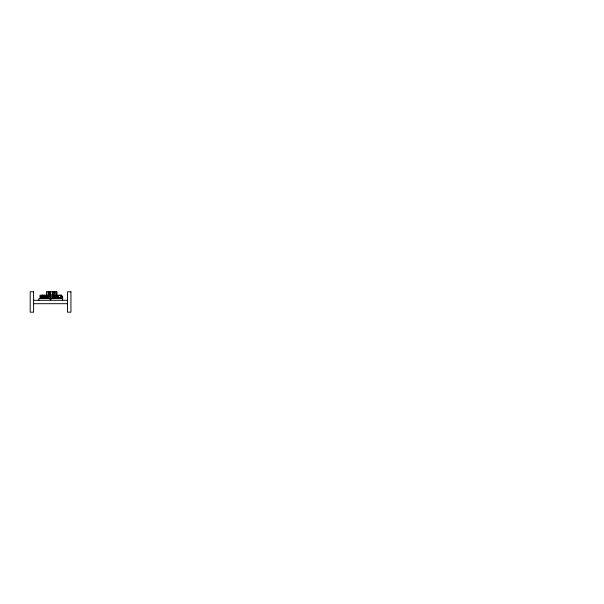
<?xml version="1.0" encoding="UTF-8"?>
<svg xmlns="http://www.w3.org/2000/svg" width="604" height="604" viewBox="0 0 604 604"><rect width="100%" height="100%" fill="white"/><g stroke="black" fill="none" stroke-linecap="round" stroke-linejoin="round"><path stroke-width="0.91" d="M61.419 295.213L62.612 296.655L62.612 298.603L51.831 298.603M56.723 297.168L56.731 297.583C56.285 296.564 59.245 296.594 58.89 297.583M40.868 298.603L40.868 296.655L42.053 295.213M57.841 296.655L59.033 295.213M44.907 296.375L45.625 295.635L47.052 295.635L47.761 296.375L47.761 298.127L44.907 298.127L44.907 296.375L47.761 296.375M56.376 295.213L61.616 295.213L61.616 298.603M44.009 296.594L44.907 296.594M40.868 296.655L44.832 296.655M56.474 296.655L58.158 296.655M58.709 297.923L61.087 297.923M50.034 298.603L38.852 298.603L38.852 300.301M33.598 300.301L67.542 300.301M33.598 303.699L67.542 303.699M62.612 296.655L62.62 300.301M60.619 295.213L60.619 298.603M59.147 298.603L59.147 297.583L56.391 297.583L56.391 298.603M58.799 297.077L58.799 297.583M56.965 297.757L56.965 291.815L46.5 291.815L46.5 296.058M56.595 291.815L56.595 297.757M55.968 298.603L55.968 297.923L52.42 297.923L52.42 298.603M55.387 297.923L55.387 295.213L54.798 295.213L54.798 297.923M55.055 291.815L55.055 297.757M54.685 291.815L54.685 297.757M54.443 297.923L54.443 298.603M54.405 297.923L54.405 295.213L53.779 295.213L53.779 297.923M53.424 297.923L53.424 295.213L52.842 295.213L52.842 297.923M53.144 291.815L53.144 297.757M52.782 291.815L52.782 296.058M50.706 291.815L50.706 295.213M50.57 294.722L50.57 296.036M50.57 299.093L50.57 300.301M50.343 291.815L50.343 295.213M49.301 291.815L49.301 296.058M48.781 291.815L48.781 296.058M48.418 291.815L48.418 296.058M48.237 298.603L48.237 295.213L41.774 295.213L41.774 297.923M46.863 291.815L46.863 296.058M44.756 298.603L44.756 297.923L41.48 297.923L41.48 298.603M44.432 295.213L44.432 298.603M43.85 297.923L43.85 298.603M43.556 295.213L43.556 297.923M42.959 295.213L42.959 297.923M42.371 295.213L42.371 297.923M41.253 298.603L41.253 295.213L40 295.213L40 298.603M33.598 291.815L30.2 291.815L30.2 312.185L33.598 312.185L33.598 291.815M70.94 291.815L67.542 291.815L67.542 312.185L70.94 312.185L70.94 291.815M47.406 296.594L45.262 296.594L45.262 297.908L47.406 297.908L47.406 296.594M49.475 298.806A2.189 2.189 0 0 0 52.759 296.911A2.189 2.189 0 0 0 49.475 295.009A2.189 2.189 0 0 0 49.475 298.806M50.132 297.666A0.876 0.876 0 0 0 51.446 296.911A0.876 0.876 0 0 0 50.132 296.149A0.876 0.876 0 0 0 50.132 297.666"/></g></svg>
